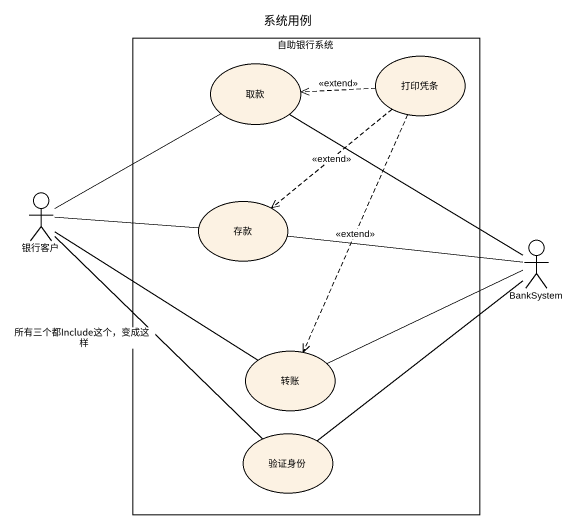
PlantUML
@startuml
title 系统用例
rectangle 自助银行系统 {
  usecase 取款
  usecase 打印凭条
  usecase 存款
  usecase 转账
  usecase 验证身份
}
actor 银行客户
actor BankSystem
取款 -- BankSystem
打印凭条 .left.> 取款 : <<extend>>
打印凭条 ..> 存款 : <<extend>>
打印凭条 ..> 转账 : <<extend>>
银行客户 -up- 取款
银行客户 -right- 存款
银行客户 -- 转账
银行客户 -- 验证身份 : 所有三个都Include这个，变成这样
存款 -right- BankSystem
转账 -right- BankSystem
验证身份 -up- BankSystem
@enduml
